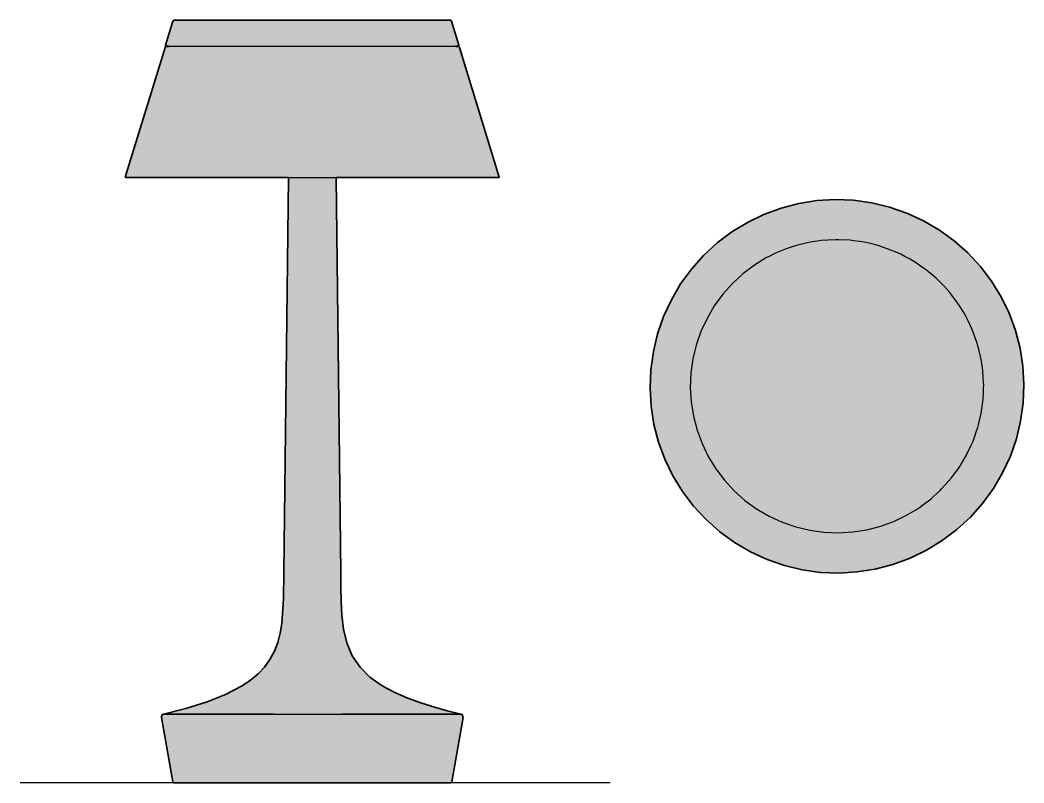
# Model space of a CAD drawing. Header units: millimetres. Extents: x 0 to 353, y 0 to 269.
import ezdxf

# ---------------------------------------------------------------- set-up
doc = ezdxf.new("R2010")
doc.units = ezdxf.units.MM
doc.layers.add('Blocks', color=7, linetype='Continuous')
doc.layers.add('Blocks$Fill', color=7, linetype='Continuous', true_color=0xffffff)
for name, color, linetype, lineweight, true_color in [('Blocks$Inner', 7, 'Continuous', 25, 0x007f00), ('Blocks$Outline', 7, 'Continuous', 35, 0xff3f3f), ('Groud', 7, 'Continuous', 25, 0x243775)]:
    doc.layers.add(name, color=color, linetype=linetype, lineweight=lineweight, true_color=true_color)

# ---------------------------------------------------------------- blocks, each defined once
blk = doc.blocks.new('Bon Jour Portable Lamp Top')
at = {"layer": 'Blocks$Fill'}
blk.add_hatch(color=256, dxfattribs=at).paths.add_polyline_path([(6.84, 97.37), (7.22, 90.93), (8.22, 84.56), (9.85, 78.31), (12.07, 72.26), (14.89, 66.45), (18.25, 60.95), (22.14, 55.8), (26.52, 51.06), (31.34, 46.77), (36.56, 42.97), (42.12, 39.71), (47.98, 37), (54.08, 34.88), (60.35, 33.37), (66.74, 32.48), (73.19, 32.23), (79.63, 32.6), (86, 33.61), (92.25, 35.23), (98.3, 37.46), (104.11, 40.27), (109.61, 43.64), (114.76, 47.53), (119.5, 51.91), (123.79, 56.73), (127.59, 61.95), (130.86, 67.51), (133.56, 73.37), (135.68, 79.46), (137.19, 85.74), (138.08, 92.13), (138.34, 98.57), (137.96, 105.02), (136.96, 111.39), (135.33, 117.63), (133.1, 123.69), (130.29, 129.5), (126.92, 135), (123.03, 140.15), (118.65, 144.89), (113.83, 149.18), (108.62, 152.97), (103.05, 156.24), (97.19, 158.95), (91.1, 161.07), (84.83, 162.58), (78.44, 163.46), (71.99, 163.72), (65.55, 163.35), (59.17, 162.34), (52.93, 160.72), (46.87, 158.49), (41.07, 155.68), (35.56, 152.31), (30.41, 148.42), (25.67, 144.04), (21.38, 139.22), (17.59, 134), (14.32, 128.44), (11.61, 122.58), (9.5, 116.49), (7.99, 110.21), (7.1, 103.82)], flags=0)
at = {"layer": 'Blocks$Inner'}
for points in [[(6.84, 97.37), (7.22, 90.93), (8.22, 84.56), (9.85, 78.31), (12.07, 72.26), (14.89, 66.45), (18.25, 60.95), (22.14, 55.8), (26.52, 51.06), (31.34, 46.77), (36.56, 42.97), (42.12, 39.71), (47.98, 37), (54.08, 34.88), (60.35, 33.37), (66.74, 32.48), (73.19, 32.23), (79.63, 32.6), (86, 33.61), (92.25, 35.23), (98.3, 37.46), (104.11, 40.27), (109.61, 43.64), (114.76, 47.53), (119.5, 51.91), (123.79, 56.73), (127.59, 61.95), (130.86, 67.51), (133.56, 73.37), (135.68, 79.46), (137.19, 85.74), (138.08, 92.13), (138.34, 98.57), (137.96, 105.02), (136.96, 111.39), (135.33, 117.63), (133.1, 123.69), (130.29, 129.5), (126.92, 135), (123.03, 140.15), (118.65, 144.89), (113.83, 149.18), (108.62, 152.97), (103.05, 156.24), (97.19, 158.95), (91.1, 161.07), (84.83, 162.58), (78.44, 163.46), (71.99, 163.72), (65.55, 163.35), (59.17, 162.34), (52.93, 160.72), (46.87, 158.49), (41.07, 155.68), (35.56, 152.31), (30.41, 148.42), (25.67, 144.04), (21.38, 139.22), (17.59, 134), (14.32, 128.44), (11.61, 122.58), (9.5, 116.49), (7.99, 110.21), (7.1, 103.82)], [(21, 97.5), (21.29, 92.45), (22.08, 87.45), (23.36, 82.55), (25.11, 77.8), (27.31, 73.24), (29.96, 68.92), (33.01, 64.88), (36.44, 61.16), (40.22, 57.8), (44.32, 54.82), (48.68, 52.26), (53.28, 50.13), (58.06, 48.47), (62.99, 47.29), (68, 46.59), (73.06, 46.39), (78.11, 46.68), (83.11, 47.47), (88.01, 48.74), (92.76, 50.49), (97.32, 52.7), (97.32, 52.7), (100.56, 54.63), (101.64, 55.34), (103.64, 56.79), (104.74, 57.68), (105.68, 58.39), (106.57, 59.17), (108.86, 61.33), (109.4, 61.83), (111.86, 64.53), (112.77, 65.61), (114.19, 67.48), (115.04, 68.73), (115.75, 69.7), (116.31, 70.6), (118.13, 73.76), (118.31, 74.07), (119.83, 77.26), (120.43, 78.67), (121.21, 80.76), (121.69, 82.29), (122.09, 83.45), (122.34, 84.36), (123.2, 88.03), (123.28, 88.37), (123.79, 91.75), (123.98, 93.39), (124.11, 95.5), (124.13, 97.2), (124.18, 98.44), (124.15, 99.27), (123.92, 103.03), (123.88, 103.5), (123.41, 106.76), (123.1, 108.5), (122.64, 110.45), (122.14, 112.18), (121.82, 113.4), (121.59, 114.07), (120.29, 117.6), (120.07, 118.15), (118.73, 121.03), (117.87, 122.71), (116.92, 124.34), (115.88, 125.95), (115.22, 127.03), (114.88, 127.51), (112.61, 130.51), (112.17, 131.07), (110.13, 133.35), (108.74, 134.79), (107.45, 135.99), (105.89, 137.32), (104.95, 138.15), (104.58, 138.44), (101.54, 140.66), (100.86, 141.13), (98.34, 142.66), (96.49, 143.7), (95.01, 144.43), (93.01, 145.31), (91.9, 145.82), (91.56, 145.94), (88.01, 147.2), (87.11, 147.48), (84.38, 148.19), (82.19, 148.67), (80.68, 148.92), (78.34, 149.2), (77.18, 149.36), (73.18, 149.55), (72.12, 149.57), (69.41, 149.46), (67.06, 149.27), (65.66, 149.09), (63.14, 148.65), (62.06, 148.48), (58.29, 147.53), (57.16, 147.21), (54.71, 146.36), (52.41, 145.46), (51.23, 144.93), (48.52, 143.57), (47.85, 143.25), (43.54, 140.61), (39.5, 137.55), (35.78, 134.12), (32.41, 130.34), (29.43, 126.24), (26.87, 121.88), (24.75, 117.28), (23.08, 112.5), (21.9, 107.58), (21.2, 102.56)]]:
    blk.add_lwpolyline(points, close=True, dxfattribs=at)
at = {"layer": 'Blocks$Outline'}
blk.add_lwpolyline([(6.84, 97.37), (7.22, 90.93), (8.22, 84.56), (9.85, 78.31), (12.07, 72.26), (14.89, 66.45), (18.25, 60.95), (22.14, 55.8), (26.52, 51.06), (31.34, 46.77), (36.56, 42.97), (42.12, 39.71), (47.98, 37), (54.08, 34.88), (60.35, 33.37), (66.74, 32.48), (73.19, 32.23), (79.63, 32.6), (86, 33.61), (92.25, 35.23), (98.3, 37.46), (104.11, 40.27), (109.61, 43.64), (114.76, 47.53), (119.5, 51.91), (123.79, 56.73), (127.59, 61.95), (130.86, 67.51), (133.56, 73.37), (135.68, 79.46), (137.19, 85.74), (138.08, 92.13), (138.34, 98.57), (137.96, 105.02), (136.96, 111.39), (135.33, 117.63), (133.1, 123.69), (130.29, 129.5), (126.92, 135), (123.03, 140.15), (118.65, 144.89), (113.83, 149.18), (108.62, 152.97), (103.05, 156.24), (97.19, 158.95), (91.1, 161.07), (84.83, 162.58), (78.44, 163.46), (71.99, 163.72), (65.55, 163.35), (59.17, 162.34), (52.93, 160.72), (46.87, 158.49), (41.07, 155.68), (35.56, 152.31), (30.41, 148.42), (25.67, 144.04), (21.38, 139.22), (17.59, 134), (14.32, 128.44), (11.61, 122.58), (9.5, 116.49), (7.99, 110.21), (7.1, 103.82)], close=True, dxfattribs=at)
blk = doc.blocks.new('Bon Jour Portable Lamp Side')
at = {"layer": 'Blocks$Fill'}
blk.add_hatch(color=256, dxfattribs=at).paths.add_polyline_path([(111.16, 213.13), (168.42, 213.13), (168.46, 213.14), (168.5, 213.17), (168.51, 213.21), (168.51, 213.26), (154.55, 258.93), (154.48, 259.07), (154.37, 259.18), (154.23, 259.25), (154.07, 259.28), (153.78, 259.28), (153.35, 259.28), (153.27, 259.29), (153.2, 259.33), (153.2, 259.33), (154.04, 259.33), (154.14, 259.34), (154.22, 259.37), (154.28, 259.43), (154.33, 259.49), (154.36, 259.6), (154.33, 259.72), (154.35, 259.72), (151.76, 268.18), (151.69, 268.32), (151.58, 268.43), (151.44, 268.5), (151.28, 268.53), (151, 268.53), (54.24, 268.53), (54.09, 268.5), (53.95, 268.43), (53.84, 268.32), (53.79, 268.18), (53.77, 268.18), (51.19, 259.72), (51.18, 259.58), (51.23, 259.45), (51.34, 259.36), (51.47, 259.33), (51.67, 259.33), (52.33, 259.33), (52.27, 259.29), (52.19, 259.28), (51.45, 259.28), (51.3, 259.25), (51.16, 259.18), (51.05, 259.07), (50.98, 258.93), (37.02, 213.26), (37.02, 213.21), (37.04, 213.17), (37.07, 213.14), (37.12, 213.13), (37.37, 213.13), (94.38, 213.13), (92.63, 64.83), (92.03, 56.1), (91.47, 52.72), (90.64, 49.46), (89.46, 46.36), (87.9, 43.44), (86, 40.8), (83.72, 38.39), (81.09, 36.2), (78.15, 34.22), (72.25, 31.14), (65.78, 28.58), (58.27, 26.22), (50.46, 24.21), (50.49, 24.21), (50.49, 24.21), (50.15, 24.07), (49.88, 23.79), (49.73, 23.43), (49.73, 23.07), (49.7, 23.07), (53.69, 0.41), (53.72, 0.41), (53.78, 0.25), (53.89, 0.12), (54.05, 0.03), (54.21, 0), (54.25, 0), (151.34, 0), (151.49, 0.02), (151.64, 0.1), (151.77, 0.23), (151.84, 0.41), (151.84, 0.41), (155.83, 23.07), (155.78, 23.07), (155.78, 23.43), (155.63, 23.79), (155.36, 24.07), (155.02, 24.21), (155.07, 24.21), (150.22, 25.42), (145.46, 26.74), (140.64, 28.27), (136.03, 29.97), (131.53, 31.96), (127.38, 34.22), (123.07, 37.28), (119.62, 40.7), (116.84, 44.79), (114.93, 49.34), (113.79, 54.18), (113.2, 59.03), (112.92, 63.98), (112.82, 69.03)], flags=0)
at = {"layer": 'Blocks$Inner'}
blk.add_lwpolyline([(51.19, 259.72), (51.18, 259.58), (51.23, 259.45), (51.34, 259.36), (51.47, 259.33), (51.67, 259.33), (52.37, 259.33), (53.55, 259.33), (55.2, 259.33), (57.31, 259.33), (59.86, 259.33), (62.82, 259.33), (66.17, 259.33), (69.86, 259.33), (73.88, 259.33), (78.17, 259.33), (81.53, 259.33), (84.99, 259.33), (88.55, 259.33), (92.19, 259.33), (95.88, 259.33), (99.61, 259.33), (103.35, 259.33), (107.09, 259.33), (110.81, 259.33), (114.49, 259.33), (118.1, 259.33), (121.64, 259.33), (125.07, 259.33), (128.38, 259.33), (131.56, 259.33), (134.58, 259.33), (137.43, 259.33), (140.1, 259.33), (142.57, 259.33), (144.82, 259.33), (146.85, 259.33), (148.65, 259.33), (150.2, 259.33), (151.5, 259.33), (152.54, 259.33), (153.31, 259.33), (153.81, 259.33), (154.04, 259.33), (154.14, 259.34), (154.22, 259.37), (154.28, 259.43), (154.33, 259.49), (154.36, 259.6), (154.33, 259.72), (154.35, 259.72), (151.76, 268.18), (151.69, 268.32), (151.58, 268.43), (151.44, 268.5), (151.28, 268.53), (151, 268.53), (150.26, 268.53), (149.06, 268.53), (147.42, 268.53), (145.34, 268.53), (142.86, 268.53), (139.99, 268.53), (136.76, 268.53), (133.2, 268.53), (129.35, 268.53), (125.25, 268.53), (120.92, 268.53), (116.43, 268.53), (111.8, 268.53), (107.08, 268.53), (102.32, 268.53), (97.57, 268.53), (92.87, 268.53), (88.26, 268.53), (83.79, 268.53), (79.51, 268.53), (76.46, 268.53), (73.55, 268.53), (70.8, 268.53), (65.83, 268.53), (63.63, 268.53), (61.64, 268.53), (58.33, 268.53), (57.03, 268.53), (55.97, 268.53), (54.6, 268.53), (54.3, 268.53), (54.24, 268.53), (54.09, 268.5), (53.95, 268.43), (53.84, 268.32), (53.79, 268.18), (53.77, 268.18)], close=True, dxfattribs=at)
for points in [[(52.33, 259.33), (52.27, 259.29), (52.19, 259.28), (52.39, 259.28), (52.24, 259.28), (51.83, 259.28), (51.52, 259.28), (51.45, 259.28), (51.3, 259.25), (51.16, 259.18), (51.05, 259.07), (50.98, 258.93), (37.02, 213.26), (37.02, 213.21), (37.04, 213.17), (37.07, 213.14), (37.12, 213.13), (37.37, 213.13), (38.26, 213.13), (39.77, 213.13), (41.88, 213.13), (44.59, 213.13), (47.85, 213.13), (51.64, 213.13), (55.92, 213.13), (60.66, 213.13), (65.79, 213.13), (71.29, 213.13), (77.09, 213.13), (83.14, 213.13), (89.37, 213.13), (95.73, 213.13), (102.17, 213.13), (108.6, 213.13), (114.99, 213.13), (121.25, 213.13), (127.34, 213.13), (133.18, 213.13), (138.74, 213.13), (143.95, 213.13), (148.76, 213.13), (153.13, 213.13), (157.02, 213.13), (160.38, 213.13), (163.19, 213.13), (165.41, 213.13), (167.04, 213.13), (168.04, 213.13), (168.42, 213.13), (168.46, 213.14), (168.5, 213.17), (168.51, 213.21), (168.51, 213.26), (154.55, 258.93), (154.48, 259.07), (154.37, 259.18), (154.23, 259.25), (154.07, 259.28), (153.78, 259.28), (153.35, 259.28), (153.27, 259.29), (153.2, 259.33), (153.2, 259.33)], [(94.38, 213.13), (92.76, 74), (92.63, 64.83), (92.03, 56.1), (91.47, 52.72), (90.64, 49.46), (89.46, 46.36), (87.9, 43.44), (86, 40.8), (83.72, 38.39), (81.09, 36.2), (78.15, 34.22), (72.25, 31.14), (65.78, 28.58), (58.27, 26.22), (50.46, 24.21), (50.66, 24.21), (51.37, 24.21), (52.57, 24.21), (54.26, 24.21), (56.41, 24.21), (59.01, 24.21), (62.03, 24.21), (65.44, 24.21), (69.21, 24.21), (73.31, 24.21), (77.69, 24.21), (80.58, 24.21), (83.48, 24.21), (86.37, 24.21), (89.23, 24.21), (87.37, 24.21), (82.2, 24.21), (77.69, 24.21), (72.34, 24.21), (69.69, 24.21), (67.09, 24.21), (64.56, 24.21), (62.13, 24.21), (59.84, 24.21), (57.72, 24.21), (55.81, 24.21), (54.15, 24.21), (52.76, 24.21), (51.67, 24.21), (50.92, 24.21), (50.52, 24.21), (50.49, 24.21), (50.15, 24.07), (49.88, 23.79), (49.73, 23.43), (49.73, 23.07), (49.7, 23.07), (53.69, 0.41), (53.72, 0.41), (53.78, 0.25), (53.89, 0.12), (54.05, 0.03), (54.21, 0), (54.25, 0), (54.62, 0), (55.32, 0), (56.32, 0), (57.61, 0), (59.16, 0), (60.94, 0), (62.9, 0), (65.03, 0), (67.28, 0), (69.63, 0), (72.05, 0), (74.51, 0), (79.48, 0), (85.34, 0), (88.7, 0), (92.34, 0), (94.35, 0), (94.72, 0), (95.09, 0), (95.84, 0), (96.58, 0), (96.96, 0), (97.33, 0), (98.01, 0), (98.69, 0), (99.36, 0), (100.04, 0), (100.72, 0), (101.4, 0), (102.09, 0), (102.77, 0), (103.45, 0), (104.13, 0), (104.81, 0), (105.49, 0), (106.17, 0), (106.85, 0), (107.52, 0), (108.2, 0), (108.57, 0), (108.95, 0), (109.71, 0), (111.18, 0), (111.7, 0), (112.23, 0), (112.75, 0), (113.27, 0), (113.79, 0), (114.31, 0), (114.82, 0), (115.34, 0), (119.57, 0), (124.55, 0), (126.06, 0), (131.51, 0), (134.29, 0), (137.06, 0), (139.78, 0), (142.38, 0), (144.81, 0), (146.98, 0), (148.81, 0), (150.2, 0), (151.07, 0), (151.34, 0), (151.49, 0.02), (151.64, 0.1), (151.77, 0.23), (151.84, 0.41), (151.84, 0.41), (155.83, 23.07), (155.78, 23.07), (155.78, 23.43), (155.63, 23.79), (155.36, 24.07), (155.02, 24.21), (154.99, 24.21), (154.41, 24.21), (153.19, 24.21), (151.52, 24.21), (149.32, 24.21), (146.79, 24.21), (143.72, 24.21), (140.26, 24.21), (136.47, 24.21), (132.31, 24.21), (127.85, 24.21), (126.47, 24.21), (125.07, 24.21), (123.65, 24.21), (122.22, 24.21), (120.76, 24.21), (119.29, 24.21), (117.8, 24.21), (116.3, 24.21), (114.66, 24.21), (113, 24.21), (116.3, 24.21), (118.26, 24.21), (120.23, 24.21), (122.22, 24.21), (124.2, 24.21), (126.19, 24.21), (128.17, 24.21), (130.13, 24.21), (132.07, 24.21), (134.28, 24.21), (136.44, 24.21), (138.54, 24.21), (140.55, 24.21), (142.48, 24.21), (144.31, 24.21), (146.03, 24.21), (147.62, 24.21), (149.1, 24.21), (150.44, 24.21), (151.62, 24.21), (152.64, 24.21), (153.49, 24.21), (154.16, 24.21), (154.65, 24.21), (154.95, 24.21), (155.07, 24.21), (150.22, 25.42), (145.46, 26.74), (140.64, 28.27), (136.03, 29.97), (131.53, 31.96), (127.38, 34.22), (123.07, 37.28), (119.62, 40.7), (116.84, 44.79), (114.93, 49.34), (113.79, 54.18), (113.2, 59.03), (112.92, 63.98), (112.82, 69.03), (112.77, 74), (111.16, 213.13)], [(89.23, 24.21), (113, 24.21)]]:
    blk.add_lwpolyline(points, dxfattribs=at)
at = {"layer": 'Blocks$Outline'}
for points in [[(153.2, 259.33), (153.31, 259.33), (153.81, 259.33), (154.04, 259.33), (154.14, 259.34), (154.22, 259.37), (154.28, 259.43), (154.33, 259.49), (154.36, 259.6), (154.33, 259.72), (154.35, 259.72), (151.76, 268.18), (151.69, 268.32), (151.58, 268.43), (151.44, 268.5), (151.28, 268.53), (151, 268.53), (150.26, 268.53), (149.06, 268.53), (147.42, 268.53), (145.34, 268.53), (142.86, 268.53), (139.99, 268.53), (136.76, 268.53), (133.2, 268.53), (129.35, 268.53), (125.25, 268.53), (120.92, 268.53), (116.43, 268.53), (111.8, 268.53), (107.08, 268.53), (102.32, 268.53), (97.57, 268.53), (92.87, 268.53), (88.26, 268.53), (83.79, 268.53), (79.51, 268.53), (76.46, 268.53), (73.55, 268.53), (70.8, 268.53), (65.83, 268.53), (63.63, 268.53), (61.64, 268.53), (58.33, 268.53), (57.03, 268.53), (55.97, 268.53), (54.6, 268.53), (54.3, 268.53), (54.24, 268.53), (54.09, 268.5), (53.95, 268.43), (53.84, 268.32), (53.79, 268.18), (53.77, 268.18), (51.19, 259.72)], [(52.19, 259.28), (51.83, 259.28), (51.52, 259.28), (51.45, 259.28), (51.3, 259.25), (51.16, 259.18), (51.05, 259.07), (50.98, 258.93), (37.02, 213.26), (37.02, 213.21), (37.04, 213.17), (37.07, 213.14), (37.12, 213.13), (37.37, 213.13), (38.26, 213.13), (39.77, 213.13), (41.88, 213.13), (44.59, 213.13), (47.85, 213.13), (51.64, 213.13), (55.92, 213.13), (60.66, 213.13), (65.79, 213.13), (71.29, 213.13), (77.09, 213.13), (83.14, 213.13), (89.37, 213.13), (94.38, 213.13)], [(51.19, 259.72), (51.18, 259.58), (51.23, 259.45), (51.34, 259.36), (51.47, 259.33), (51.67, 259.33), (52.33, 259.33)], [(52.33, 259.33), (52.27, 259.29), (52.19, 259.28)], [(111.16, 213.13), (114.99, 213.13), (121.25, 213.13), (127.34, 213.13), (133.18, 213.13), (138.74, 213.13), (143.95, 213.13), (148.76, 213.13), (153.13, 213.13), (157.02, 213.13), (160.38, 213.13), (163.19, 213.13), (165.41, 213.13), (167.04, 213.13), (168.04, 213.13), (168.42, 213.13), (168.46, 213.14), (168.5, 213.17), (168.51, 213.21), (168.51, 213.26), (154.55, 258.93), (154.48, 259.07), (154.37, 259.18), (154.23, 259.25), (154.07, 259.28), (153.78, 259.28), (153.35, 259.28), (153.27, 259.29), (153.2, 259.33), (153.2, 259.33)], [(94.38, 213.13), (92.76, 74), (92.63, 64.83), (92.03, 56.1), (91.47, 52.72), (90.64, 49.46), (89.46, 46.36), (87.9, 43.44), (86, 40.8), (83.72, 38.39), (81.09, 36.2), (78.15, 34.22), (72.25, 31.14), (65.78, 28.58), (58.27, 26.22), (50.46, 24.21), (50.49, 24.21)], [(155.02, 24.21), (155.07, 24.21), (150.22, 25.42), (145.46, 26.74), (140.64, 28.27), (136.03, 29.97), (131.53, 31.96), (127.38, 34.22), (123.07, 37.28), (119.62, 40.7), (116.84, 44.79), (114.93, 49.34), (113.79, 54.18), (113.2, 59.03), (112.92, 63.98), (112.82, 69.03), (112.77, 74), (111.16, 213.13)], [(50.49, 24.21), (50.49, 24.21), (50.15, 24.07), (49.88, 23.79), (49.73, 23.43), (49.73, 23.07), (49.7, 23.07), (53.69, 0.41), (53.72, 0.41), (53.78, 0.25), (53.89, 0.12), (54.05, 0.03), (54.21, 0), (54.25, 0), (54.62, 0), (55.32, 0), (56.32, 0), (57.61, 0), (59.16, 0), (60.94, 0), (62.9, 0), (65.03, 0), (67.28, 0), (69.63, 0), (72.05, 0), (74.51, 0), (79.48, 0), (85.34, 0), (88.7, 0), (92.34, 0), (94.35, 0), (94.72, 0), (95.09, 0), (95.84, 0), (96.58, 0), (96.96, 0), (97.33, 0), (98.01, 0), (98.69, 0), (99.36, 0), (100.04, 0), (100.72, 0), (101.4, 0), (102.09, 0), (102.77, 0), (103.45, 0), (104.13, 0), (104.81, 0), (105.49, 0), (106.17, 0), (106.85, 0), (107.52, 0), (108.2, 0), (108.57, 0), (108.95, 0), (109.71, 0), (111.18, 0), (111.7, 0), (112.23, 0), (112.75, 0), (113.27, 0), (113.79, 0), (114.31, 0), (114.82, 0), (115.34, 0), (119.57, 0), (124.55, 0), (126.06, 0), (131.51, 0), (134.29, 0), (137.06, 0), (139.78, 0), (142.38, 0), (144.81, 0), (146.98, 0), (148.81, 0), (150.2, 0), (151.07, 0), (151.34, 0), (151.49, 0.02), (151.64, 0.1), (151.77, 0.23), (151.84, 0.41), (151.84, 0.41), (155.83, 23.07), (155.78, 23.07), (155.78, 23.43), (155.63, 23.79), (155.36, 24.07), (155.02, 24.21)]]:
    blk.add_lwpolyline(points, dxfattribs=at)

msp = doc.modelspace()

# ---------------------------------------------------------------- linework, layer by layer
at = {"layer": 'Groud'}
msp.add_lwpolyline([(207.57, 0), (0, 0)], dxfattribs=at)

# ---------------------------------------------------------------- block references
at = {"layer": 'Blocks'}
for name, p in [('Bon Jour Portable Lamp Side', (0, 0)), ('Bon Jour Portable Lamp Top', (214.75, 41.65))]:
    msp.add_blockref(name, p, dxfattribs=at)

doc.saveas('drawing.dxf')
